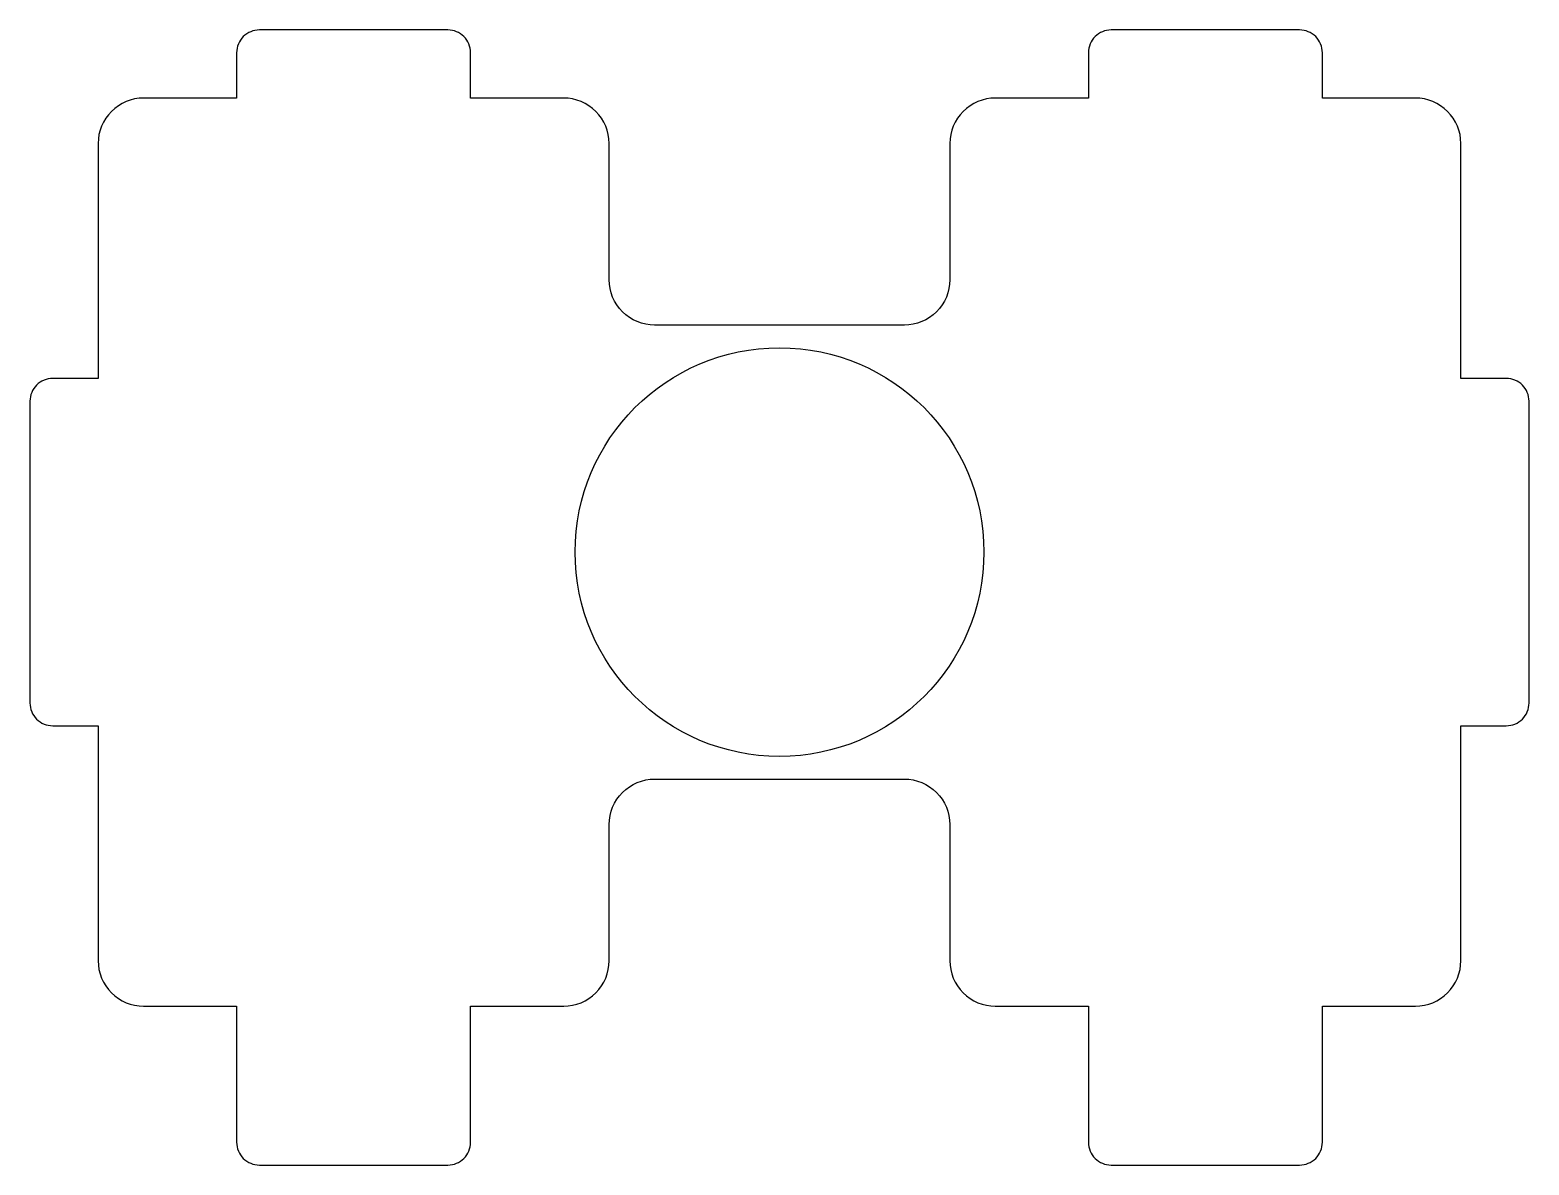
# Model space of a CAD drawing. Header units: millimetres. Extents: x -33 to 33, y -27 to 23.
import ezdxf

# ---------------------------------------------------------------- set-up
doc = ezdxf.new("R2010")
doc.units = ezdxf.units.MM

msp = doc.modelspace()

# ---------------------------------------------------------------- linework, layer by layer
msp.add_lwpolyline([(28, -20, 0.414214), (30, -18), (30, -7.65), (32, -7.65, 0.414214), (33, -6.65), (33, 6.65, 0.414214), (32, 7.65), (30, 7.65), (30, 18, 0.414214), (28, 20), (23.9, 20), (23.9, 22, 0.414214), (22.9, 23), (14.6, 23, 0.414214), (13.6, 22), (13.6, 20), (9.5, 20, 0.414214), (7.5, 18), (7.5, 12, -0.414214), (5.5, 10), (-5.5, 10, -0.414214), (-7.5, 12), (-7.5, 18, 0.414214), (-9.5, 20), (-13.6, 20), (-13.6, 22, 0.414214), (-14.6, 23), (-22.9, 23, 0.414214), (-23.9, 22), (-23.9, 20), (-28, 20, 0.414214), (-30, 18), (-30, 7.65), (-32, 7.65, 0.414214), (-33, 6.65), (-33, -6.65, 0.414214), (-32, -7.65), (-30, -7.65), (-30, -18, 0.414214), (-28, -20), (-23.9, -20), (-23.9, -26, 0.414214), (-22.9, -27), (-14.6, -27, 0.414214), (-13.6, -26), (-13.6, -20), (-9.5, -20, 0.414214), (-7.5, -18), (-7.5, -12, -0.414214), (-5.5, -10), (5.5, -10, -0.414214), (7.5, -12), (7.5, -18, 0.414214), (9.5, -20), (13.6, -20), (13.6, -26, 0.414214), (14.6, -27), (22.9, -27, 0.414214), (23.9, -26), (23.9, -20)], format="xyb", close=True)
msp.add_circle((0, 0), 9)

doc.saveas('drawing.dxf')
